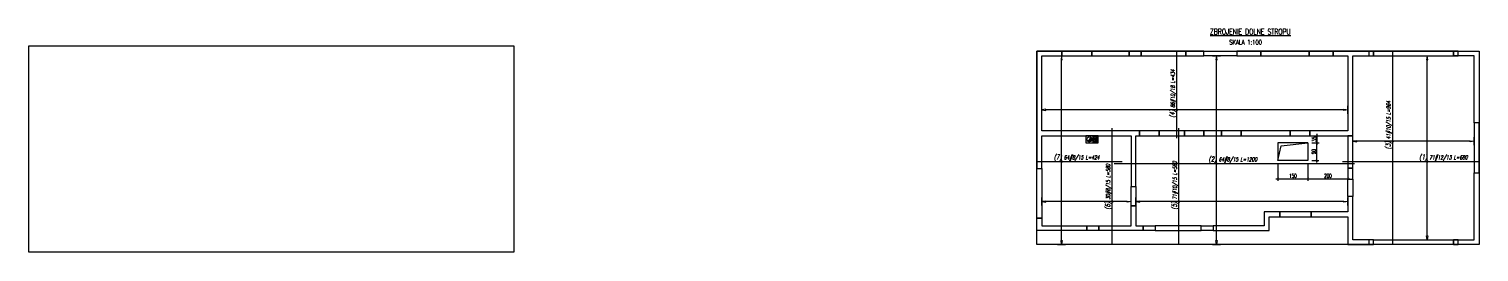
# Model space of a CAD drawing. Header units: millimetres. Extents: x 20746 to 38333, y -66591 to -55538.
# Drawn here: x 20746 to 27995, y -61598 to -60479 of the extents above; entities that cross this region are included whole.
import ezdxf

# ---------------------------------------------------------------- set-up
doc = ezdxf.new("R2010")
doc.units = ezdxf.units.MM
doc.header["$LTSCALE"] = 50
doc.layers.get('Defpoints').update_dxf_attribs({"color": 251})
for name, color, linetype in [('A-URZADZENIA', 93, 'Continuous'), ('K-NADPROŻA', 61, 'Continuous'), ('K-PODKŁAD', 255, 'Continuous'), ('K-SCIANY', 2, 'Continuous'), ('K-SRUBY', 3, 'Continuous'), ('K-STROPY', 161, 'Continuous'), ('K-SŁUPY', 131, 'Continuous'), ('K-TEXT 2.4mm', 71, 'Continuous'), ('K-TEXT 2.8mm', 101, 'Continuous'), ('K-WYMIARY', 1, 'Continuous'), ('ZBROJA_PRET', 161, 'Continuous'), ('ZBROJA_ZASIEG', 253, 'Continuous'), ('ZBROJA_ZLICZAC', 125, 'Continuous')]:
    doc.layers.add(name, color=color, linetype=linetype)
doc.styles.add('STYL_ZBROJA', font='romanszb.shx', dxfattribs={"width": 0.65, "oblique": 12})
doc.styles.add('text 2.4mm', font='romans.shx', dxfattribs={"width": 0.65})
doc.styles.add('text 2.8mm', font='romans.shx', dxfattribs={"width": 0.65})
doc.styles.add('WYM1', font='romanszb.shx', dxfattribs={"width": 0.6})
doc.dimstyles.new('CM100', dxfattribs={"dimscale": 5, "dimtxt": 2, "dimasz": 1, "dimexe": 1, "dimexo": 2, "dimgap": 0.5, "dimtad": 1, "dimrnd": 0.5, "dimdsep": 46, "dimtxsty": 'WYM1', "dimblk": 'OBLIQUE', "dimcen": 0, "dimdle": 1, "dimclrd": 253, "dimclre": 251, "dimclrt": 30, "dimadec": 0, "dimazin": 0, "dimtfac": 1, "dimtix": 1, "dimtmove": 0, "dimatfit": 0, "dimfxl": 1, "dimtfillclr": 256, "dimtolj": 1, "dimarcsym": 0})
picture_1 = doc.add_image_def('image3.png', size_in_pixel=(1197, 511))

# ---------------------------------------------------------------- blocks, each defined once
blk = doc.blocks.new('A$C0BFB608B')
h = blk.add_hatch()
h.set_pattern_fill('ANSI31', color=256, scale=8)
h.set_pattern_definition([(315, (77083.3279, 191572.2395), (0.707106781, 0.707106781), [])])
h.paths.add_polyline_path([(8.8, 8.8, 0.198912), (0, 12.4, 0.668179), (-8.8, -8.8)])
blk.add_lwpolyline([(18, 18), (-18, 18), (-18, -18), (18, -18)], close=True)
blk.add_lwpolyline([(8.8, 8.8), (-8.8, -8.8)])
blk.add_circle((0, 0), 12.4)
blk = doc.blocks.new('A$C650043E8')
for points in [[(12.5, -18), (12.5, 18), (-12.5, 18), (-12.5, -18)], [(-8.5, 14), (8.5, 14), (8.5, 2), (-8.5, 2)], [(-8.5, -14), (8.5, -14), (8.5, -2), (-8.5, -2)]]:
    blk.add_lwpolyline(points, close=True)
blk = doc.blocks.new('_ArchTick')
at = {"color": 0, "linetype": 'ByBlock', "const_width": 0.15}
blk.add_lwpolyline([(-0.5, -0.5), (0.5, 0.5)], dxfattribs=at)
blk = doc.blocks.new('*D76')
at = {"layer": 'Defpoints', "color": 0, "transparency": 16777216}
for p in [(27139.6, -61014.5), (27186, -61014.5), (27139.6, -61049.5)]:
    blk.add_point(p, dxfattribs=at)
at = {"layer": 'K-WYMIARY', "color": 251, "lineweight": -2, "transparency": 16777216}
for p, q in [((27159.6, -61014.5), (27196, -61014.5)), ((27159.6, -61049.5), (27196, -61049.5))]:
    blk.add_line(p, q, dxfattribs=at)
at = {"layer": 'K-WYMIARY', "color": 253, "lineweight": -2, "transparency": 16777216}
blk.add_line((27186, -61059.5), (27186, -61004.5), dxfattribs=at)
at = {"layer": 'K-WYMIARY', "color": 253, "lineweight": -2, "transparency": 16777216, "xscale": 10, "yscale": 10, "zscale": 10}
for p, rotation in [((27186, -61014.5), 90), ((27186, -61049.5), 270)]:
    blk.add_blockref('_ArchTick', p, dxfattribs=dict(at, rotation=rotation))
at = {"layer": 'K-WYMIARY', "color": 30, "transparency": 16777216, "insert": (27171, -61032), "char_height": 20, "attachment_point": 5, "rotation": 90, "style": 'WYM1'}
blk.add_mtext('\\A1;35', dxfattribs=at)
blk = doc.blocks.new('*D77')
at = {"layer": 'Defpoints', "color": 0, "transparency": 16777216}
for p in [(27139.6, -61049.5), (27183.7, -61049.5), (27139.6, -61139.5)]:
    blk.add_point(p, dxfattribs=at)
at = {"layer": 'K-WYMIARY', "color": 251, "lineweight": -2, "transparency": 16777216}
for p, q in [((27159.6, -61049.5), (27193.7, -61049.5)), ((27159.6, -61139.5), (27193.7, -61139.5))]:
    blk.add_line(p, q, dxfattribs=at)
at = {"layer": 'K-WYMIARY', "color": 253, "lineweight": -2, "transparency": 16777216}
blk.add_line((27183.7, -61149.5), (27183.7, -61039.5), dxfattribs=at)
at = {"layer": 'K-WYMIARY', "color": 253, "lineweight": -2, "transparency": 16777216, "xscale": 10, "yscale": 10, "zscale": 10}
for p, rotation in [((27183.7, -61049.5), 90), ((27183.7, -61139.5), 270)]:
    blk.add_blockref('_ArchTick', p, dxfattribs=dict(at, rotation=rotation))
at = {"layer": 'K-WYMIARY', "color": 30, "transparency": 16777216, "insert": (27168.7, -61094.5), "char_height": 20, "attachment_point": 5, "rotation": 90, "style": 'WYM1'}
blk.add_mtext('\\A1;90', dxfattribs=at)
blk = doc.blocks.new('*D78')
at = {"layer": 'Defpoints', "color": 0, "transparency": 16777216}
for p in [(26989.6, -61139.5), (27139.6, -61139.5), (27139.6, -61230.4)]:
    blk.add_point(p, dxfattribs=at)
at = {"layer": 'K-WYMIARY', "color": 251, "lineweight": -2, "transparency": 16777216}
for p, q in [((26989.6, -61159.5), (26989.6, -61240.4)), ((27139.6, -61159.5), (27139.6, -61240.4))]:
    blk.add_line(p, q, dxfattribs=at)
at = {"layer": 'K-WYMIARY', "color": 253, "lineweight": -2, "transparency": 16777216}
blk.add_line((26979.6, -61230.4), (27149.6, -61230.4), dxfattribs=at)
at = {"layer": 'K-WYMIARY', "color": 253, "lineweight": -2, "transparency": 16777216, "xscale": 10, "yscale": 10, "zscale": 10, "rotation": 180}
blk.add_blockref('_ArchTick', (26989.6, -61230.4), dxfattribs=at)
at = {"layer": 'K-WYMIARY', "color": 253, "lineweight": -2, "transparency": 16777216, "xscale": 10, "yscale": 10, "zscale": 10}
blk.add_blockref('_ArchTick', (27139.6, -61230.4), dxfattribs=at)
at = {"layer": 'K-WYMIARY', "color": 30, "transparency": 16777216, "insert": (27064.6, -61215.4), "char_height": 20, "attachment_point": 5, "style": 'WYM1'}
blk.add_mtext('\\A1;150', dxfattribs=at)
blk = doc.blocks.new('*D79')
at = {"layer": 'Defpoints', "color": 0, "transparency": 16777216}
for p in [(27139.6, -61139.5), (27339.6, -61230.4), (27339.6, -61232.2)]:
    blk.add_point(p, dxfattribs=at)
at = {"layer": 'K-WYMIARY', "color": 251, "lineweight": -2, "transparency": 16777216}
for p, q in [((27139.6, -61159.5), (27139.6, -61240.4)), ((27339.6, -61212.2), (27339.6, -61220.4))]:
    blk.add_line(p, q, dxfattribs=at)
at = {"layer": 'K-WYMIARY', "color": 253, "lineweight": -2, "transparency": 16777216}
blk.add_line((27129.6, -61230.4), (27349.6, -61230.4), dxfattribs=at)
at = {"layer": 'K-WYMIARY', "color": 253, "lineweight": -2, "transparency": 16777216, "xscale": 10, "yscale": 10, "zscale": 10, "rotation": 180}
blk.add_blockref('_ArchTick', (27139.6, -61230.4), dxfattribs=at)
at = {"layer": 'K-WYMIARY', "color": 253, "lineweight": -2, "transparency": 16777216, "xscale": 10, "yscale": 10, "zscale": 10}
blk.add_blockref('_ArchTick', (27339.6, -61230.4), dxfattribs=at)
at = {"layer": 'K-WYMIARY', "color": 30, "transparency": 16777216, "insert": (27239.6, -61215.4), "char_height": 20, "attachment_point": 5, "style": 'WYM1'}
blk.add_mtext('\\A1;200', dxfattribs=at)

msp = doc.modelspace()

# ---------------------------------------------------------------- linework, layer by layer
at = {"layer": 'A-URZADZENIA'}
for p, q in [((26069.306, -61030.46), (26086.306, -61018.46)), ((26069.306, -61046.46), (26086.306, -61034.46))]:
    msp.add_line(p, q, dxfattribs=at)
at = {"layer": 'K-NADPROŻA'}
for points in [[(25909.351, -60614.46), (26059.351, -60614.46), (26059.351, -60590.46), (25909.351, -60590.46)], [(26245.64, -60614.46), (26305.64, -60614.46), (26305.64, -60590.46), (26245.64, -60590.46)], [(26529.713, -60614.46), (26619.713, -60614.46), (26619.713, -60590.46), (26529.713, -60590.46)], [(26784.032, -60614.46), (26904.032, -60614.46), (26904.032, -60590.46), (26784.032, -60590.46)], [(27146.205, -60614.46), (27266.205, -60614.46), (27266.205, -60590.46), (27146.205, -60590.46)], [(27467.14, -60614.46), (27867.14, -60614.46), (27867.14, -60590.46), (27467.14, -60590.46)], [(27994.64, -60950.46), (27970.64, -60950.46), (27970.64, -61200.46), (27994.64, -61200.46)], [(26297.59, -61014.46), (26395.64, -61014.46), (26395.64, -60990.46), (26297.59, -60990.46)], [(26521.663, -61014.46), (26619.713, -61014.46), (26619.713, -60990.46), (26521.663, -60990.46)], [(26707.713, -61014.46), (26805.762, -61014.46), (26805.762, -60990.46), (26707.713, -60990.46)], [(27051.466, -61014.46), (27149.516, -61014.46), (27149.516, -60990.46), (27051.466, -60990.46)], [(27339.64, -61177.46), (27363.64, -61177.46), (27363.64, -61014.46), (27339.64, -61014.46)], [(25784.64, -61178.334), (25808.64, -61178.334), (25808.64, -61428.334), (25784.64, -61428.334)], [(27339.64, -61232.21), (27363.64, -61232.21), (27363.64, -61319.21), (27339.64, -61319.21)], [(26255.64, -61268.41), (26279.64, -61268.41), (26279.64, -61366.46), (26255.64, -61366.46)], [(26093.83, -61490.46), (26033.83, -61490.46), (26033.83, -61466.46), (26093.83, -61466.46)], [(26376.57, -61490.46), (26316.57, -61490.46), (26316.57, -61466.46), (26376.57, -61466.46)], [(26665.508, -61490.46), (26605.508, -61490.46), (26605.508, -61466.46), (26665.508, -61466.46)], [(27156.14, -61396.46), (26999.14, -61396.46), (26999.14, -61420.46), (27156.14, -61420.46)], [(27867.14, -61560.46), (27467.14, -61560.46), (27467.14, -61536.46), (27867.14, -61536.46)]]:
    msp.add_lwpolyline(points, close=True, dxfattribs=at)
at = {"layer": 'K-SCIANY'}
for points in [[(25909.351, -60590.46), (25784.64, -60590.46), (25784.64, -61178.334), (25808.64, -61178.334), (25808.64, -61014.46), (26255.64, -61014.46), (26255.64, -61268.41), (26279.64, -61268.41), (26279.64, -61014.46), (26297.59, -61014.46), (26297.59, -60990.46), (25808.64, -60990.46), (25808.64, -60614.46), (25909.351, -60614.46)], [(26059.351, -60614.46), (26245.64, -60614.46), (26245.64, -60590.46), (26059.351, -60590.46)], [(26305.64, -60614.46), (26529.713, -60614.46), (26529.713, -60590.46), (26305.64, -60590.46)], [(26784.032, -60614.46), (26619.713, -60614.46), (26619.713, -60590.46), (26784.032, -60590.46)], [(26904.032, -60614.46), (27146.205, -60614.46), (27146.205, -60590.46), (26904.032, -60590.46)], [(27867.14, -60590.46), (27994.64, -60590.46), (27994.64, -60950.46), (27970.64, -60950.46), (27970.64, -60614.46), (27867.14, -60614.46)], [(26521.663, -60990.46), (26395.64, -60990.46), (26395.64, -61014.46), (26521.663, -61014.46)], [(26619.713, -61014.46), (26707.713, -61014.46), (26707.713, -60990.46), (26619.713, -60990.46)], [(26805.762, -61014.46), (27051.466, -61014.46), (27051.466, -60990.46), (26805.762, -60990.46)], [(27970.64, -61200.46), (27994.64, -61200.46), (27994.64, -61560.46), (27867.14, -61560.46), (27867.14, -61536.46), (27970.64, -61536.46)], [(27467.062, -61536.46), (27363.64, -61536.46), (27363.64, -61319.21), (27339.64, -61319.21), (27339.64, -61396.46), (27156.14, -61396.46), (27156.14, -61420.46), (27339.64, -61420.46), (27339.64, -61560.46), (27467.14, -61560.46)], [(26255.64, -61366.46), (26279.64, -61366.46), (26279.64, -61466.46), (26316.57, -61466.46), (26316.57, -61490.46), (26093.83, -61490.46), (26093.83, -61466.46), (26255.64, -61466.46)], [(26033.83, -61490.46), (25784.64, -61490.46), (25784.64, -61428.334), (25808.64, -61428.334), (25808.64, -61466.46), (26033.83, -61466.46)], [(26376.57, -61490.46), (26605.508, -61490.46), (26605.508, -61466.46), (26376.57, -61466.46)], [(26999.14, -61396.46), (26921.14, -61396.46), (26921.14, -61466.46), (26665.508, -61466.46), (26665.508, -61490.46), (26945.14, -61490.46), (26945.14, -61420.46), (26999.14, -61420.46)]]:
    msp.add_lwpolyline(points, close=True, dxfattribs=at)
msp.add_lwpolyline([(27149.516, -60990.46), (27149.516, -61014.46), (27363.64, -61014.46), (27363.64, -60614.46), (27467.14, -60614.46), (27467.14, -60590.46), (27266.205, -60590.46), (27266.205, -60614.46), (27339.64, -60614.46), (27339.64, -60990.46), (27149.516, -60990.46)], dxfattribs=at)
at = {"layer": 'K-SRUBY'}
for points in [[(26989.64, -61049.46), (26989.64, -61139.46), (27005.55, -61065.37), (27139.64, -61049.46), (26989.64, -61049.46)], [(26989.64, -61139.46), (27005.55, -61065.37), (27139.64, -61049.46), (27139.64, -61139.46), (26989.64, -61139.46)]]:
    msp.add_lwpolyline(points, dxfattribs=at)
at = {"layer": 'K-STROPY'}
msp.add_lwpolyline([(25784.64, -60590.46), (27994.64, -60590.46), (27994.64, -61560.46), (25784.64, -61560.46)], close=True, dxfattribs=at)
at = {"layer": 'K-SŁUPY'}
for points in [[(27443.14, -60614.46), (27467.14, -60614.46), (27467.14, -60590.46), (27443.14, -60590.46)], [(27867.14, -60614.46), (27891.14, -60614.46), (27891.14, -60590.46), (27867.14, -60590.46)], [(27339.64, -61232.21), (27363.64, -61232.21), (27363.64, -61177.46), (27339.64, -61177.46)], [(27443.14, -61560.46), (27467.14, -61560.46), (27467.14, -61536.46), (27443.14, -61536.46)], [(27867.14, -61560.46), (27891.14, -61560.46), (27891.14, -61536.46), (27867.14, -61536.46)]]:
    msp.add_lwpolyline(points, close=True, dxfattribs=at)
at = {"layer": 'ZBROJA_PRET'}
for p, q in [((26484.81, -61027.46), (26484.81, -60593.46)), ((27563.236, -61557.46), (27563.236, -60593.46)), ((26161.55, -61557.46), (26161.55, -60977.46)), ((26494.81, -61557.46), (26494.81, -60977.46)), ((25787.64, -61144.23), (26211.64, -61144.23)), ((26171.64, -61154.23), (27371.64, -61154.23)), ((27311.64, -61144.23), (27991.64, -61144.23))]:
    msp.add_line(p, q, dxfattribs=at)
at = {"layer": 'ZBROJA_ZASIEG'}
for p, q in [((25888.278, -60614.46), (25928.278, -60614.46)), ((26661.872, -60614.46), (26701.872, -60614.46)), ((27716.076, -60614.46), (27756.076, -60614.46)), ((25808.64, -60904.466), (25808.64, -60864.466)), ((27339.64, -60904.466), (27339.64, -60864.466)), ((27363.64, -61062.532), (27363.64, -61022.532)), ((27970.64, -61062.532), (27970.64, -61022.532)), ((25808.64, -61364.923), (25808.64, -61324.923)), ((26255.64, -61364.923), (26255.64, -61324.923)), ((26279.64, -61364.923), (26279.64, -61324.923)), ((27339.64, -61364.923), (27339.64, -61324.923)), ((27716.076, -61536.46), (27756.076, -61536.46)), ((25888.278, -61560.46), (25928.278, -61560.46)), ((26661.872, -61560.46), (26701.872, -61560.46))]:
    msp.add_line(p, q, dxfattribs=at)
for points in [[(25908.278, -61540.46), (25911.378, -61540.46), (25908.278, -61560.46), (25905.178, -61540.46), (25908.278, -61540.46), (25908.278, -60634.46), (25911.378, -60634.46), (25908.278, -60614.46), (25905.178, -60634.46), (25908.278, -60634.46)], [(26681.872, -61540.46), (26684.972, -61540.46), (26681.872, -61560.46), (26678.772, -61540.46), (26681.872, -61540.46), (26681.872, -60634.46), (26684.972, -60634.46), (26681.872, -60614.46), (26678.772, -60634.46), (26681.872, -60634.46)], [(27736.076, -61516.46), (27739.176, -61516.46), (27736.076, -61536.46), (27732.976, -61516.46), (27736.076, -61516.46), (27736.076, -60634.46), (27739.176, -60634.46), (27736.076, -60614.46), (27732.976, -60634.46), (27736.076, -60634.46)], [(27319.64, -60884.466), (27319.64, -60881.366), (27339.64, -60884.466), (27319.64, -60887.566), (27319.64, -60884.466), (25828.64, -60884.466), (25828.64, -60881.366), (25808.64, -60884.466), (25828.64, -60887.566), (25828.64, -60884.466)], [(27950.64, -61042.532), (27950.64, -61039.432), (27970.64, -61042.532), (27950.64, -61045.632), (27950.64, -61042.532), (27383.64, -61042.532), (27383.64, -61039.432), (27363.64, -61042.532), (27383.64, -61045.632), (27383.64, -61042.532)], [(26235.64, -61344.923), (26235.64, -61341.823), (26255.64, -61344.923), (26235.64, -61348.023), (26235.64, -61344.923), (25828.64, -61344.923), (25828.64, -61341.823), (25808.64, -61344.923), (25828.64, -61348.023), (25828.64, -61344.923)], [(27319.64, -61344.923), (27319.64, -61341.823), (27339.64, -61344.923), (27319.64, -61348.023), (27319.64, -61344.923), (26299.64, -61344.923), (26299.64, -61341.823), (26279.64, -61344.923), (26299.64, -61348.023), (26299.64, -61344.923)]]:
    msp.add_lwpolyline(points, dxfattribs=at)
at = {"layer": 'ZBROJA_ZASIEG', "const_width": 6.3}
for points in [[(26481.66, -60884.466, 1), (26487.96, -60884.466, 1)], [(27560.086, -61042.532, 1), (27566.386, -61042.532, 1)], [(25905.128, -61144.23, 1), (25911.428, -61144.23, 1)], [(26678.722, -61154.23, 1), (26685.022, -61154.23, 1)], [(27732.926, -61144.23, 1), (27739.226, -61144.23, 1)], [(26158.4, -61344.923, 1), (26164.7, -61344.923, 1)], [(26491.66, -61344.923, 1), (26497.96, -61344.923, 1)]]:
    msp.add_lwpolyline(points, format="xyb", close=True, dxfattribs=at)

# ---------------------------------------------------------------- block references
at = {"layer": 'A-URZADZENIA'}
for name, p, rotation in [('A$C0BFB608B', (26047.306, -61032.46), 180.0000000000001), ('A$C650043E8', (26077.806, -61032.46), 180)]:
    msp.add_blockref(name, p, dxfattribs=dict(at, rotation=rotation))

# ---------------------------------------------------------------- texts
at = {"layer": 'K-TEXT 2.4mm', "style": 'text 2.4mm', "width": 0.65}
msp.add_text('SKALA 1:100', height=24, dxfattribs=at).set_placement((26746.275, -60558.083))
at = {"layer": 'K-TEXT 2.8mm', "style": 'text 2.8mm', "width": 0.65}
msp.add_text('%%UZBROJENIE DOLNE STROPU', height=28, dxfattribs=at).set_placement((26650.256, -60507.335))
at = {"layer": 'ZBROJA_ZLICZAC', "char_height": 40, "attachment_point": 7, "rotation": 90, "style": 'STYL_ZBROJA'}
for s, insert in [('\\H24;\\C71;\\H20;\\C256;\\H24;\\C71;(4)\\H20;\\C256; 86#10/18 L=434', (26481.81, -60924.514)), ('\\H24;\\C71;\\H20;\\C256;\\H24;\\C71;(3)\\H20;\\C256; 41#10/15 L=964', (27560.236, -61082.58)), ('\\H24;\\C71;\\H20;\\C256;\\H24;\\C71;(6)\\H20;\\C256; 30#8/15 L=580', (26158.55, -61384.971)), ('\\H24;\\C71;\\H20;\\C256;\\H24;\\C71;(5)\\H20;\\C256; 71#10/15 L=580', (26491.81, -61384.971))]:
    msp.add_mtext(s, dxfattribs=dict(at, insert=insert))
at = {"layer": 'ZBROJA_ZLICZAC', "char_height": 40, "attachment_point": 7, "style": 'STYL_ZBROJA'}
for s, insert in [('\\H24;\\C71;\\H20;\\C256;\\H24;\\C71;(7)\\H20;\\C256; 64#8/15 L=424', (25869.537, -61141.23)), ('\\H24;\\C71;\\H20;\\C256;\\H24;\\C71;(1)\\H20;\\C256; 71#12/13 L=680', (27696.029, -61141.23)), ('\\H24;\\C71;\\H20;\\C256;\\H24;\\C71;(2)\\H20;\\C256; 64#8/15 L=1200', (26643.131, -61151.23))]:
    msp.add_mtext(s, dxfattribs=dict(at, insert=insert))

# ---------------------------------------------------------------- dimensions: what is measured, and where the dimension line sits
at = {"layer": 'K-WYMIARY'}
for base, p1, p2, picture, middle in [((27185.967, -61014.46), (27139.64, -61049.46), (27139.64, -61014.46), '*D76', (27170.967, -61031.96)), ((27183.704, -61049.46), (27139.64, -61139.46), (27139.64, -61049.46), '*D77', (27168.704, -61094.46))]:
    dim = msp.add_linear_dim(base=base, p1=p1, p2=p2, angle=90, dimstyle='CM100', override={"dimscale": 10, "dimblk": 'ArchTick'}, dxfattribs=at)
    dim.commit()
    dim.dimension.update_dxf_attribs({"geometry": picture, "text_midpoint": middle})
for base, p1, p2, override, picture, middle in [((27139.64, -61230.36), (26989.64, -61139.46), (27139.64, -61139.46), {"dimscale": 10, "dimblk": 'ArchTick'}, '*D78', (27064.64, -61215.36)), ((27339.64, -61230.36), (27139.64, -61139.46), (27339.64, -61232.21), {"dimscale": 10, "dimblk": 'ArchTick', "dimtmove": 1}, '*D79', (27239.64, -61215.36))]:
    dim = msp.add_linear_dim(base=base, p1=p1, p2=p2, dimstyle='CM100', override=override, dxfattribs=at)
    dim.commit()
    dim.dimension.update_dxf_attribs({"geometry": picture, "text_midpoint": middle})

# ---------------------------------------------------------------- pictures from other files: only their frames are drawn
at = {"layer": 'K-PODKŁAD'}
image = msp.add_image(picture_1, insert=(20746.033, -61597.794), size_in_units=(2423.111, 1034.428), rotation=0, dxfattribs=dict(at, fade=76))
image.dxf.flags = 7

doc.saveas('drawing.dxf')
